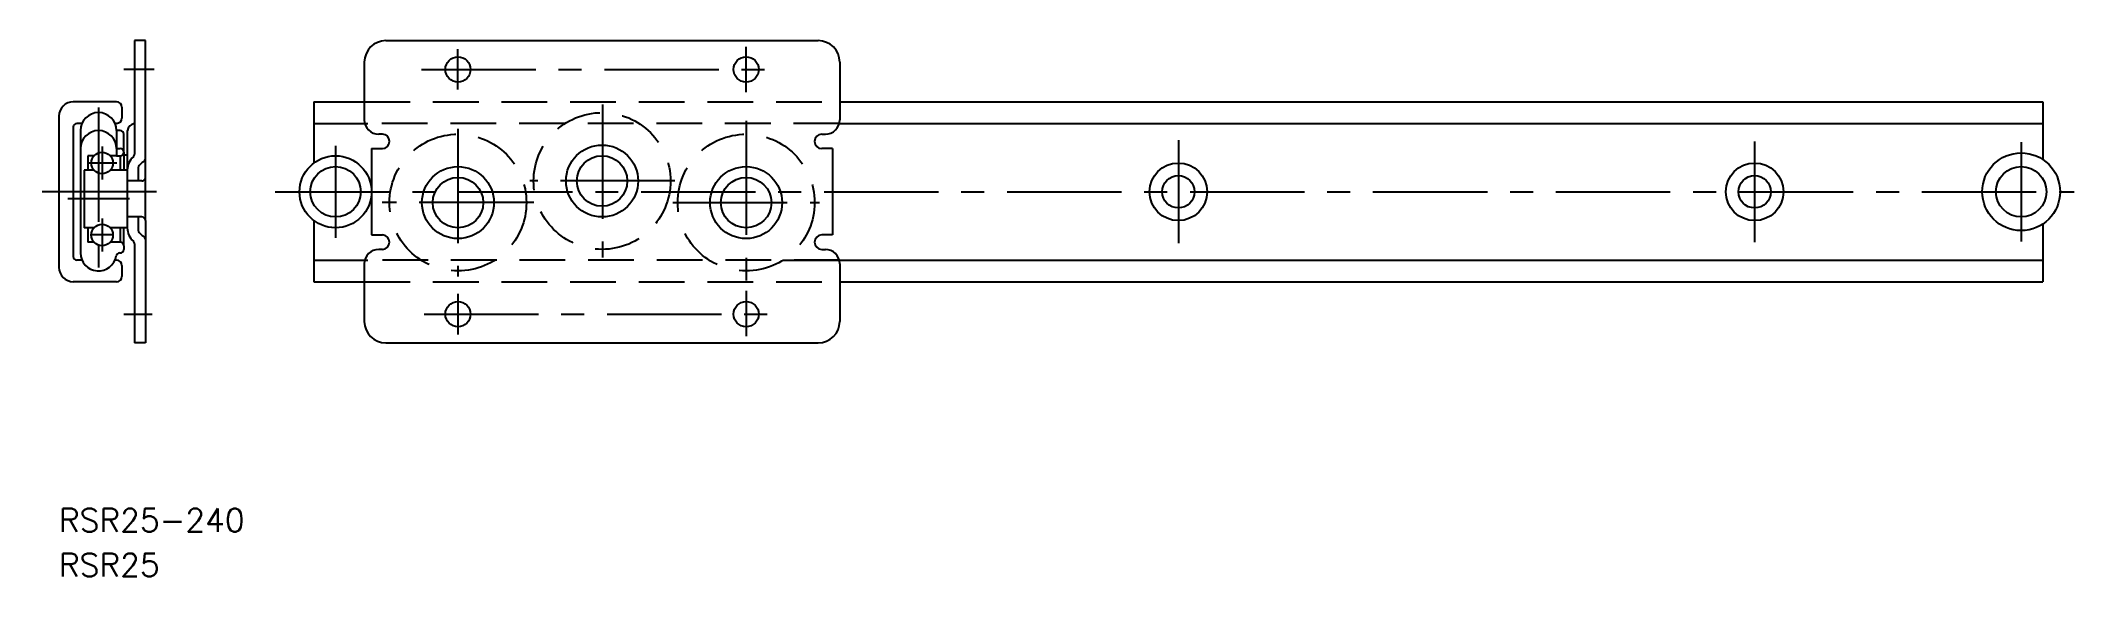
# Model space of a CAD drawing. Extents: x -3 to 280, y -9 to 65.
import ezdxf
from ezdxf.enums import TextEntityAlignment as Align

# ---------------------------------------------------------------- set-up
doc = ezdxf.new("R2010")
doc.units = 0
doc.header["$LTSCALE"] = 0.5
doc.linetypes.add('CENTER', pattern=[50.8, 31.75, -6.35, 6.35, -6.35])
doc.linetypes.add('DASHED', pattern=[19.05, 12.7, -6.35])
doc.layers.get('0').update_dxf_attribs({"linetype": 'CONTINUOUS'})
doc.layers.add('CENTER', color=1, linetype='CENTER')
doc.styles.get("Standard").update_dxf_attribs({"font": 'txt.shx', "height": 3, "bigfont": 'bigfont.shx'})

msp = doc.modelspace()

# ---------------------------------------------------------------- linework, layer by layer
at = {"color": 7, "linetype": 'CONTINUOUS'}
for p, q in [((12, 65.02), (10.5, 65.02)), ((10.5, 65.02), (10.5, 49.26)), ((12, 40.02), (12, 65.02)), ((45.4, 65.02), (105.4, 65.02)), ((42.4, 62.02), (42.4, 54.02)), ((108.4, 62.02), (108.4, 54.02)), ((8, 56.52), (2, 56.52)), ((35.4, 56.52), (42.8, 56.52)), ((35.4, 56.52), (35.4, 48.02)), ((108.4, 56.52), (275.4, 56.52)), ((275.4, 56.52), (275.4, 48.51)), ((0, 54.52), (0, 33.52)), ((8.75, 55.77), (8.75, 54.27)), ((2, 53.02), (2, 35.02)), ((3.21, 53.52), (2.5, 53.52)), ((3, 52.52), (3, 35.52)), ((8, 53.52), (7.79, 53.52)), ((8, 52.52), (8, 49.02)), ((8.5, 52.52), (8, 52.52)), ((9, 49.52), (9, 52.02)), ((9.5, 52.52), (9.5, 39.02)), ((35.4, 53.52), (42.87, 53.52)), ((44.9, 52.02), (44.4, 52.02)), ((105.9, 52.02), (106.4, 52.02)), ((108.34, 53.52), (275.4, 53.52)), ((4.88, 49.02), (4, 49.02)), ((4, 49.02), (4, 47.02)), ((8, 49.02), (7.12, 49.02)), ((8, 50.02), (8.5, 50.02)), ((8, 49.02), (8.5, 49.02)), ((8.5, 49.02), (8.5, 47.02)), ((9, 49.52), (9, 47.02)), ((9, 49.17), (9.5, 49.17)), ((43.4, 50.02), (43.4, 38.02)), ((43.4, 50.02), (44.9, 50.02)), ((107.4, 50.02), (105.9, 50.02)), ((107.4, 50.02), (107.4, 38.02)), ((107.4, 50.02), (107.4, 38.02)), ((3.5, 47.02), (3.5, 39.02)), ((4.88, 47.02), (3.5, 47.02)), ((4.88, 47.02), (3.5, 47.02)), ((7.17, 47.02), (7.12, 47.02)), ((9.5, 47.02), (7.12, 47.02)), ((11.5, 45.52), (9.5, 45.52)), ((11, 47.34), (11, 45.52)), ((11.5, 40.52), (9.5, 40.52)), ((11, 40.52), (11, 38.7)), ((12, 40.02), (12, 37.42)), ((35.4, 40.02), (35.4, 31.52)), ((275.4, 39.53), (275.4, 31.52)), ((4.88, 39.02), (3.5, 39.02)), ((4, 39.02), (4, 37.02)), ((4.88, 37.02), (4, 37.02)), ((9.5, 39.02), (7.12, 39.02)), ((8.5, 37.02), (7.12, 37.02)), ((8.5, 39.02), (8.5, 37.02)), ((9, 36.52), (9, 39.02)), ((10.5, 36.78), (10.5, 23.02)), ((12, 37.42), (12, 23.02)), ((43.4, 38.02), (44.9, 38.02)), ((107.4, 38.02), (105.9, 38.02)), ((3.21, 34.52), (2.5, 34.52)), ((8, 34.52), (7.79, 34.52)), ((8.46, 35.52), (8.5, 35.52)), ((9, 36.52), (9, 36.02)), ((35.4, 34.52), (42.87, 34.52)), ((42.4, 34.02), (42.4, 26.02)), ((44.9, 36.02), (44.4, 36.02)), ((100.53, 34.52), (275.4, 34.52)), ((105.9, 36.02), (106.4, 36.02)), ((108.4, 34.02), (108.4, 26.02)), ((8, 31.52), (2, 31.52)), ((8.75, 33.77), (8.75, 32.27)), ((35.4, 31.52), (42.8, 31.52)), ((108.4, 31.52), (275.4, 31.52)), ((12, 23.02), (10.5, 23.02)), ((45.4, 23.02), (105.4, 23.02))]:
    msp.add_line(p, q, dxfattribs=at)
at = {"color": 3, "linetype": 'DASHED'}
for p, q in [((42.4, 56.52), (108.4, 56.52)), ((108.34, 53.52), (42.47, 53.52)), ((108.4, 34.52), (42.47, 34.52)), ((42.4, 31.52), (108.4, 31.52))]:
    msp.add_line(p, q, dxfattribs=at)
at = {"color": 7, "linetype": 'CONTINUOUS'}
for centre, radius in [((55.4, 61.02), 1.75), ((95.4, 61.02), 1.75), ((6, 48.02), 1.5), ((38.4, 44.02), 5), ((75.4, 45.52), 5), ((75.4, 45.52), 3.5), ((155.4, 44.02), 4), ((235.4, 44.02), 4), ((272.4, 44.02), 5.4), ((38.4, 44.02), 3.5), ((55.4, 42.52), 5), ((55.4, 42.52), 3.5), ((95.4, 42.52), 5), ((95.4, 42.52), 3.5), ((155.4, 44.02), 2.25), ((235.4, 44.02), 2.25), ((272.4, 44.02), 3.5), ((6, 38.02), 1.5), ((55.4, 27.02), 1.75), ((95.4, 27.02), 1.75)]:
    msp.add_circle(centre, radius, dxfattribs=at)
at = {"color": 3, "linetype": 'DASHED'}
for centre in [(75.4, 45.52), (55.4, 42.52), (95.4, 42.52)]:
    msp.add_circle(centre, 9.5, dxfattribs=at)
at = {"color": 7, "linetype": 'CONTINUOUS'}
for centre, radius, start, end in [((45.4, 62.02), 3, 90, 180), ((105.4, 62.02), 3, 0, 90), ((2, 54.52), 2, 90, 180), ((8, 55.77), 0.75, 0, 90), ((5.5, 52.52), 2.5, 0, 180), ((8, 54.27), 0.75, 270, 0), ((44.4, 54.02), 2, 180, 270), ((106.4, 54.02), 2, 270, 0), ((2.5, 53.02), 0.5, 90, 180), ((5.5, 50.02), 2.5, 0, 180), ((8.5, 52.02), 0.5, 0, 90), ((10.75, 52.27), 1.27, 101.3099, 168.6901), ((44.9, 51.02), 1, 270, 90), ((105.9, 51.02), 1, 90, 270), ((8.5, 49.52), 0.5, 0, 90), ((8.5, 49.52), 0.5, 270, 0), ((12, 47.02), 2.5, 131.8103, 180), ((10, 49.26), 0.5, 311.8103, 0), ((13, 46.02), 2.5, 120, 138.5904), ((11.5, 48.62), 0.5, 300, 0), ((11.5, 47.34), 0.5, 138.5904, 180), ((11.5, 46.02), 0.5, 270, 0), ((11.5, 40.02), 0.5, 0, 90), ((8.5, 36.52), 0.5, 0, 90), ((12, 39.02), 2.5, 180, 228.1897), ((10, 36.78), 0.5, 0, 48.1897), ((10, 36.78), 0.5, 0, 48.1897), ((11.5, 38.7), 0.5, 180, 221.4096), ((13, 40.02), 2.5, 221.4096, 240), ((11.5, 37.42), 0.5, 0, 60), ((11.5, 37.42), 0.5, 0, 60), ((44.9, 37.02), 1, 270, 90), ((105.9, 37.02), 1, 90, 270), ((2.5, 35.02), 0.5, 180, 270), ((5.5, 35.52), 2.5, 180, 350.4059), ((8.46, 35.02), 0.5, 90, 170.4059), ((8, 33.77), 0.75, 0, 90), ((8.5, 36.02), 0.5, 270, 0), ((44.4, 34.02), 2, 90, 180), ((106.4, 34.02), 2, 0, 90), ((2, 33.52), 2, 180, 270), ((8, 32.27), 0.75, 270, 0), ((45.4, 26.02), 3, 180, 270), ((105.4, 26.02), 3, 270, 0)]:
    msp.add_arc(centre, radius, start, end, dxfattribs=at)
at = {"layer": 'CENTER', "color": 1, "linetype": 'CENTER'}
for p, q in [((55.4, 58.21), (55.4, 63.83)), ((95.4, 57.86), (95.4, 64.18)), ((13.21, 61.02), (9.01, 61.02)), ((50.32, 61.02), (100, 61.02)), ((5.5, 55.74), (5.5, 32.3)), ((75.45, 56.15), (75.45, 34.9)), ((95.4, 53.9), (95.4, 31.15)), ((55.4, 52.77), (55.4, 32.27)), ((155.4, 51.18), (155.4, 36.86)), ((235.4, 51.02), (235.4, 37.02)), ((272.4, 50.93), (272.4, 37.11)), ((8.06, 48.01), (3.94, 48.01)), ((6, 50.3), (6, 45.72)), ((38.4, 50.4), (38.4, 37.64)), ((85.52, 45.52), (65.37, 45.52)), ((75.4, 45.52), (75.4, 45.52)), ((13.53, 44.02), (-2.53, 44.02)), ((9.78, 43.02), (1.22, 43.02)), ((30.02, 44.02), (279.78, 44.02)), ((65.91, 42.52), (44.89, 42.52)), ((85.23, 42.52), (105.57, 42.52)), ((95.4, 42.52), (95.4, 42.52)), ((6, 40.31), (6, 35.73)), ((7.63, 38.02), (4.37, 38.02)), ((55.4, 29.83), (55.4, 24.21)), ((95.4, 30.27), (95.4, 23.95)), ((9.01, 27.02), (12.97, 27.02)), ((50.69, 27.02), (99.75, 27.02))]:
    msp.add_line(p, q, dxfattribs=at)

# ---------------------------------------------------------------- texts
at = {"color": 7, "linetype": 'CONTINUOUS'}
for s, p in [('RSR25-240', (0, 0)), ('RSR25', (0, -6.21))]:
    msp.add_text(s, height=3.2, dxfattribs=at).set_placement(p, align=Align.TOP_LEFT)

doc.saveas('drawing.dxf')
